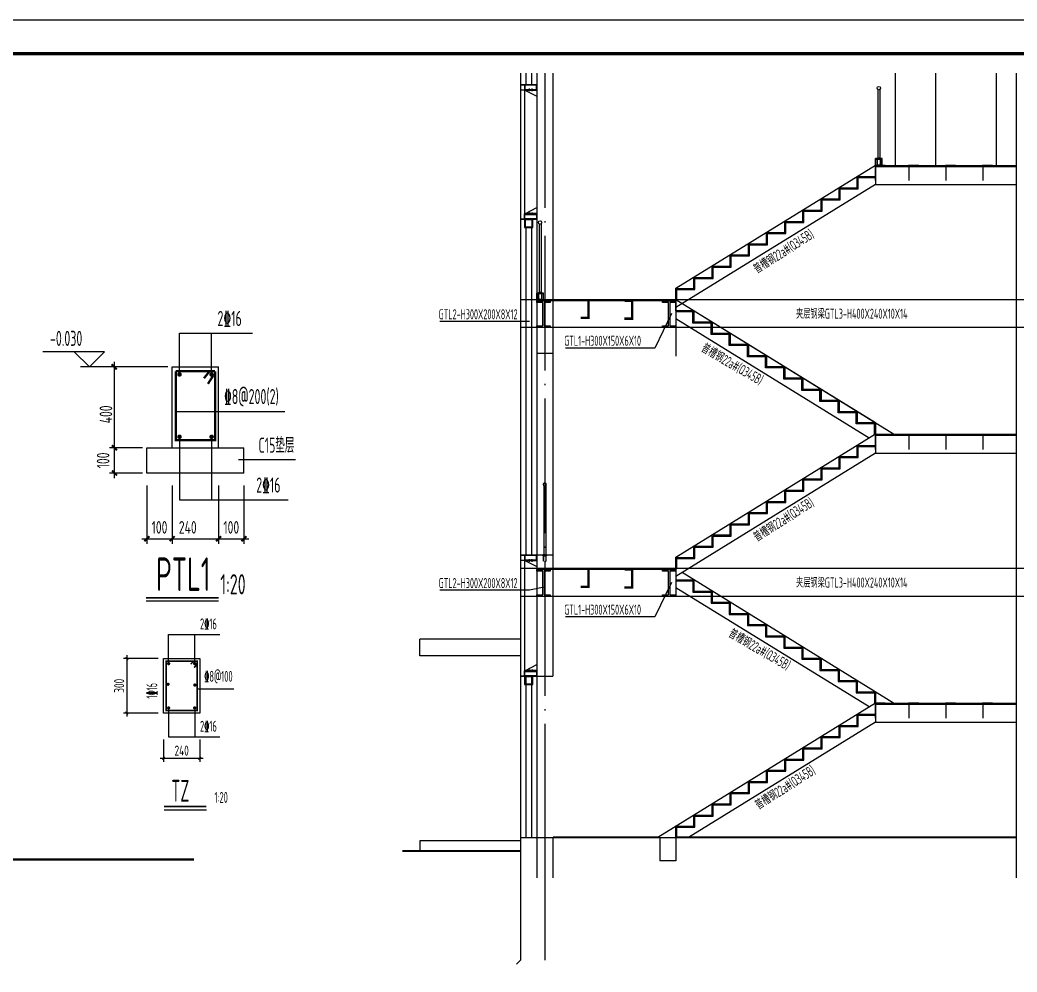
# Model space of a CAD drawing. Extents: x -138012 to 2129925, y -311560 to 0.
# Drawn here: x 1988515 to 2003351, y -158076 to -143910 of the extents above; entities that cross this region are included whole.
import ezdxf
from ezdxf.enums import TextEntityAlignment as Align

# ---------------------------------------------------------------- set-up
doc = ezdxf.new("R2010")
doc.units = 0
doc.header["$LTSCALE"] = 1000
doc.header["$MEASUREMENT"] = 0
doc.linetypes.add('DOTE', pattern=[2.42, 2, -0.2, 0.02, -0.2])
doc.layers.get('0').update_dxf_attribs({"linetype": 'CONTINUOUS'})
doc.layers.get('Defpoints').update_dxf_attribs({"linetype": 'CONTINUOUS'})
for name, color, linetype in [('11', 3, 'CONTINUOUS'), ('1505', 2, 'CONTINUOUS'), ('710', 3, 'CONTINUOUS'), ('AXIS', 3, 'CONTINUOUS'), ('AXIS_TEXT', 7, 'CONTINUOUS'), ('BASE_DE_NUM', 7, 'CONTINUOUS'), ('BASE_DE_TEXT', 7, 'CONTINUOUS'), ('BEAM_DE', 7, 'CONTINUOUS'), ('COLU', 7, 'CONTINUOUS'), ('DIM', 3, 'CONTINUOUS'), ('DOTE', 253, 'DOTE'), ('H', 8, 'CONTINUOUS'), ('PUB_DIM', 3, 'CONTINUOUS'), ('PUB_TITLE', 4, 'CONTINUOUS'), ('REIN', 1, 'CONTINUOUS'), ('TEXT', 7, 'CONTINUOUS'), ('THIN', 7, 'CONTINUOUS'), ('WINDOW', 4, 'CONTINUOUS'), ('台阶', 64, 'CONTINUOUS'), ('填充', 8, 'CONTINUOUS'), ('屋面线', 43, 'CONTINUOUS'), ('屋顶平面线', 53, 'CONTINUOUS'), ('彩钢墙', 3, 'CONTINUOUS'), ('柱构件', 2, 'CONTINUOUS'), ('栏杆', 42, 'CONTINUOUS'), ('梁构件', 4, 'CONTINUOUS'), ('立面图', 40, 'CONTINUOUS')]:
    doc.layers.add(name, color=color, linetype=linetype)
doc.layers.add('填充剖面墙', color=6, linetype='CONTINUOUS', lineweight=30)
doc.styles.add('TSSD_Dimension', font='tssdeng.shx', dxfattribs={"width": 0.7, "bigfont": 'hztxt.shx'})
doc.styles.add('TSSD_REIN', font='tssdeng.shx', dxfattribs={"width": 0.7, "bigfont": 'tssdchn.shx'})
doc.dimstyles.new('TSSD_20_100', dxfattribs={"dimtxt": 300, "dimasz": 80, "dimexe": 100, "dimexo": 250, "dimgap": 80, "dimtad": 1, "dimdec": 0, "dimlfac": 0.2, "dimzin": 0, "dimdsep": 46, "dimtxsty": 'TSSD_REIN', "dimblk": 'ARCHTICK', "dimcen": 0, "dimdle": 100, "dimclrd": 3, "dimclre": 3, "dimclrt": 7, "dimadec": 0, "dimazin": 0, "dimtfac": 1, "dimtdec": 0, "dimtix": 1, "dimtmove": 2, "dimatfit": 3, "dimldrblk": 'ARCHTICK', "dimfxl": 0, "dimtolj": 1, "dimtzin": 0, "dimarcsym": 0})

# ---------------------------------------------------------------- blocks, each defined once
blk = doc.blocks.new('_ArchTick')
at = {"color": 0, "linetype": 'ByBlock', "const_width": 0.4}
blk.add_lwpolyline([(-0.5, -0.5), (0.5, 0.5)], dxfattribs=at)
blk = doc.blocks.new('6345634563456456')
at = {"layer": '710', "color": 0, "linetype": 'ByBlock'}
for p, q in [((462094, -508668), (462094, -506258)), ((463479, -508668), (463479, -506258)), ((461344, -509419), (461344, -508668)), ((464230, -509419), (464230, -508668))]:
    blk.add_line(p, q, dxfattribs=at)
at = {"layer": 'BASE_DE_NUM', "const_width": 50}
blk.add_lwpolyline([(463479, -513130), (461319, -513130)], dxfattribs=at)
at = {"layer": 'BASE_DE_NUM'}
blk.add_lwpolyline([(463479, -513230), (461319, -513230)], dxfattribs=at)
at = {"layer": 'BASE_DE_TEXT'}
blk.add_line((462094, -506258), (463479, -506258), dxfattribs=at)
at = {"layer": 'BEAM_DE'}
blk.add_line((461344, -508668), (464230, -508668), dxfattribs=at)
at = {"layer": 'COLU'}
blk.add_line((464073, -509021), (465768, -509021), dxfattribs=at)
at = {"layer": 'DIM'}
for p, q in [((460378, -508818), (460378, -506108)), ((461967, -506258), (460228, -506258)), ((460378, -509569), (460378, -508518)), ((461216, -508668), (460228, -508668)), ((461216, -508668), (460228, -508668)), ((461216, -509419), (460228, -509419)), ((461344, -509794), (461344, -511524)), ((462094, -509794), (462094, -511524)), ((462094, -509794), (462094, -511524)), ((463479, -509794), (463479, -511524)), ((463479, -509794), (463479, -511524)), ((464230, -509794), (464230, -511524)), ((461194, -511374), (462244, -511374)), ((461944, -511374), (463630, -511374)), ((463329, -511374), (464380, -511374))]:
    blk.add_line(p, q, dxfattribs=at)
at = {"layer": 'REIN', "const_width": 67.5}
for points in [[(463371, -506389), (463371, -508442), (462203, -508442), (462203, -506389)], [(462203, -506389), (463371, -506389)], [(463209, -506390), (463042, -506598)], [(463327, -506507), (463159, -506766)]]:
    blk.add_lwpolyline(points, dxfattribs=at)
for points in [[(462280, -506486, 1), (462347, -506486, 1)], [(463236, -506486, 1), (463303, -506486, 1)], [(462280, -508341, 1), (462347, -508341, 1)], [(463236, -508341, 1), (463303, -508341, 1)]]:
    blk.add_lwpolyline(points, format="xyb", close=True, dxfattribs=at)
at = {"layer": 'TEXT'}
for p, q in [((462313, -506486), (462313, -505260)), ((462313, -505260), (464485, -505260)), ((463269, -506486), (463269, -505260)), ((462203, -507587), (465445, -507587)), ((462313, -508341), (462313, -510217)), ((463269, -508341), (463269, -510217)), ((462313, -510217), (465549, -510217))]:
    blk.add_line(p, q, dxfattribs=at)
at = {"layer": 'THIN'}
for p, q in [((460081, -505808), (458243, -505808)), ((459631, -506258), (459180, -505808)), ((459631, -506258), (460081, -505808)), ((460228, -506258), (459363, -506258)), ((464230, -509419), (461344, -509419))]:
    blk.add_line(p, q, dxfattribs=at)
at = {"layer": 'DIM', "xscale": 150.0825037474278, "yscale": 150.0825037474278, "zscale": 150.0825037474278}
for p, rotation in [((460371, -506258), 90), ((460378, -508668), 90), ((460378, -509419), 270), ((461344, -511374), 180), ((462094, -511374), 180), ((463479, -511374), 180)]:
    blk.add_blockref('_ArchTick', p, dxfattribs=dict(at, rotation=rotation))
for p in [(462094, -511374), (463479, -511374), (464230, -511374)]:
    blk.add_blockref('_ArchTick', p, dxfattribs=at)
at = {"layer": 'BASE_DE_NUM', "style": 'TSSD_REIN', "width": 0.6}
blk.add_text('PTL1', height=1000.6, dxfattribs=at).set_placement((462424, -512930), align=Align.CENTER)
blk.add_text('1:20', height=600.3, dxfattribs=at).set_placement((463528, -513030))
at = {"layer": 'DIM', "color": 7, "char_height": 375.2, "attachment_point": 5, "rotation": 90, "style": 'TSSD_Dimension'}
for s, insert in [('400', (460124, -507674)), ('\\A1;100', (460040, -509043))]:
    blk.add_mtext(s, dxfattribs=dict(at, insert=insert))
at = {"layer": 'DIM', "color": 7, "char_height": 375.2, "attachment_point": 5, "style": 'TSSD_Dimension'}
for s, insert in [('\\A1;100', (461719, -511036)), ('240', (462559, -511036)), ('\\A1;100', (463855, -511036))]:
    blk.add_mtext(s, dxfattribs=dict(at, insert=insert))
at = {"layer": 'TEXT', "style": 'TSSD_REIN', "width": 0.6}
for s, height, p in [('2%%13216', 450.2, (463444, -505180)), ('%%1328@200(2)', 450.25, (463638, -507503)), ('C15垫层', 450.2, (464664, -508953)), ('2%%13216', 450.2, (464597, -510137))]:
    blk.add_text(s, height=height, dxfattribs=at).set_placement(p, align=Align.BOTTOM_LEFT)
blk.add_text('-0.030', height=450.2, dxfattribs=at).set_placement((459421, -505637), align=Align.RIGHT)
blk = doc.blocks.new('*D393')
at = {"layer": 'Defpoints', "color": 0}
for p in [(2032596, -160153), (2031419, -161774), (2032596, -161774)]:
    blk.add_point(p, dxfattribs=at)
at = {"layer": 'DIM', "color": 3, "lineweight": -2}
for p, q in [((2032346, -160153), (2031319, -160153)), ((2031419, -160053), (2031419, -161874)), ((2032346, -161774), (2031319, -161774))]:
    blk.add_line(p, q, dxfattribs=at)
at = {"layer": 'DIM', "color": 3, "lineweight": -2, "xscale": 80, "yscale": 80, "zscale": 80}
for p, rotation in [((2031419, -160153), 90), ((2031419, -161774), 270)]:
    blk.add_blockref('_ArchTick', p, dxfattribs=dict(at, rotation=rotation))
at = {"layer": 'DIM', "color": 7, "insert": (2031189, -160963), "char_height": 300, "attachment_point": 5, "rotation": 90, "style": 'TSSD_REIN'}
blk.add_mtext('\\A1;300', dxfattribs=at)
blk = doc.blocks.new('_reinbk')
blk.add_line((0, 0), (0, 0))
blk = doc.blocks.new('*D394')
at = {"layer": 'Defpoints', "color": 0}
for p in [(2032510, -162314), (2033588, -162314), (2033588, -163122)]:
    blk.add_point(p, dxfattribs=at)
at = {"layer": 'DIM', "color": 3, "lineweight": -2}
for p, q in [((2032510, -162564), (2032510, -163222)), ((2033588, -162564), (2033588, -163222)), ((2032410, -163122), (2033688, -163122))]:
    blk.add_line(p, q, dxfattribs=at)
at = {"layer": 'DIM', "color": 3, "lineweight": -2, "xscale": 80, "yscale": 80, "zscale": 80, "rotation": 180}
blk.add_blockref('_ArchTick', (2032510, -163122), dxfattribs=at)
at = {"layer": 'DIM', "color": 3, "lineweight": -2, "xscale": 80, "yscale": 80, "zscale": 80}
blk.add_blockref('_ArchTick', (2033588, -163122), dxfattribs=at)
at = {"layer": 'DIM', "color": 7, "insert": (2033049, -162892), "char_height": 300, "attachment_point": 5, "style": 'TSSD_REIN'}
blk.add_mtext('\\A1;240', dxfattribs=at)
blk = doc.blocks.new('A$C3A1C5DDB')
for points in [[(70, 73), (70, 112)], [(112, 73), (112, 112)]]:
    blk.add_lwpolyline(points)
at = {"layer": 'AXIS', "ltscale": 1000}
for p, q in [((12, 94), (12, 100)), ((12, 91), (12, 85)), ((28, 91), (28, 94))]:
    blk.add_line(p, q, dxfattribs=at)
for points in [[(180, 171), (0, 171), (0, 91), (180, 91)], [(177, 168), (3, 168), (3, 94), (177, 94)]]:
    blk.add_lwpolyline(points, close=True, dxfattribs=at)
for points in [[(12, 100), (168, 100), (168, 94)], [(180, 85), (12, 85), (180, 0)], [(152, 91), (152, 94)]]:
    blk.add_lwpolyline(points, dxfattribs=at)
blk = doc.blocks.new('022')
at = {"layer": 'H'}
h = blk.add_hatch(dxfattribs=at)
h.set_pattern_fill('ANSI32', color=256, scale=60.48, angle=90, style=0)
h.set_pattern_definition([(135, (1835853.6, -3679625.42), (-16.0371818, -16.0371818), []), (135, (1835853.6, -3679614.728), (-16.0371818, -16.0371818), [])])
h.paths.add_polyline_path([(153170, -201159), (153194, -201159), (153194, -200859), (153170, -200859)])
at = {"layer": 'AXIS_TEXT', "color": 5}
for p, q in [((153134, -200935), (153155, -200917)), ((153134, -201086), (153134, -200935)), ((153134, -201086), (153155, -201104)), ((153155, -201104), (153155, -200917)), ((153170, -200917), (153155, -200917)), ((153170, -201104), (153155, -201104))]:
    blk.add_line(p, q, dxfattribs=at)
at = {"layer": 'WINDOW', "ltscale": 0.2}
for p, q in [((153511, -200918), (153194, -200918)), ((153194, -201101), (153511, -201101)), ((153209, -201086), (153209, -200933)), ((153496, -200933), (153209, -200933)), ((153209, -201086), (153496, -201086)), ((153496, -200933), (153524, -200960)), ((153496, -201086), (153524, -201059)), ((153535, -200949), (153511, -200918)), ((153535, -201071), (153511, -201101)), ((153524, -200960), (153535, -200949)), ((153524, -201059), (153535, -201071))]:
    blk.add_line(p, q, dxfattribs=at)
blk.add_lwpolyline([(153170, -201159), (153170, -200859), (153194, -200859), (153194, -201159)], close=True, dxfattribs=at)
blk = doc.blocks.new('8854')
at = {"layer": '栏杆'}
for p, q in [((2419714, 2313223), (2419714, 2312202)), ((2419744, 2313223), (2419744, 2312202))]:
    blk.add_line(p, q, dxfattribs=at)
blk.add_circle((2419729, 2313243), 25, dxfattribs=at)
at = {"layer": '栏杆', "extrusion": (0, 0, -1), "xscale": 0.25, "yscale": 0.25, "zscale": -0.25, "rotation": 270}
blk.add_blockref('022', (-2369476, 2350486), dxfattribs=at)
blk = doc.blocks.new('4765467456745')
for p, q in [((2032509.8, -161773.6), (2032509.8, -160152.6)), ((2032509.8, -160152.6), (2033587.8, -160152.6)), ((2033587.8, -160152.6), (2033587.8, -161773.6)), ((2033587.8, -161773.6), (2032509.8, -161773.6))]:
    blk.add_line(p, q)
at = {"layer": 'DIM', "const_width": 54}
blk.add_lwpolyline([(2033787, -164555.7), (2032527.7, -164555.7)], dxfattribs=at)
at = {"layer": 'DIM'}
blk.add_lwpolyline([(2033787, -164663.7), (2032527.7, -164663.7)], dxfattribs=at)
at = {"layer": 'REIN', "const_width": 48.6}
for points in [[(2033509.5, -160230.9), (2033509.5, -161695.3), (2032588.1, -161695.3), (2032588.1, -160230.9), (2033509.5, -160230.9)], [(2033314.8, -160322.6), (2033406.4, -160230.9)], [(2033509.5, -160334), (2033417.9, -160425.7)]]:
    blk.add_lwpolyline(points, dxfattribs=at)
for points in [[(2032636.7, -160303.8, 1), (2032685.3, -160303.8, 1)], [(2033412.3, -160303.8, 1), (2033460.9, -160303.8, 1)], [(2032619.7, -160918.1, 1), (2032668.3, -160918.1, 1)], [(2033417.8, -160941.3, 1), (2033466.4, -160941.3, 1)], [(2032636.7, -161622.4, 1), (2032685.3, -161622.4, 1)], [(2033412.3, -161622.4, 1), (2033460.9, -161622.4, 1)]]:
    blk.add_lwpolyline(points, format="xyb", close=True, dxfattribs=at)
at = {"layer": 'TEXT'}
for p, q in [((2032661, -159439.8), (2034181.8, -159439.8)), ((2032661, -160303.8), (2032661, -159439.8)), ((2033436.6, -160303.8), (2033436.6, -159439.8)), ((2033509.5, -161050.1), (2034599.8, -161050.1)), ((2032661, -161622.4), (2032661, -162486.4)), ((2033436.6, -161622.4), (2033436.6, -162486.4)), ((2032661, -162486.4), (2034181.8, -162486.4))]:
    blk.add_line(p, q, dxfattribs=at)
at = {"layer": 'TEXT', "xscale": 108.0000000074506, "yscale": 108.0000000074506, "zscale": 108.0000000074506}
blk.add_blockref('_reinbk', (2032588.1, -160964.1), dxfattribs=at)
at = {"layer": 'TEXT', "style": 'TSSD_REIN', "width": 0.55}
for s, p in [('2%%13216', (2033596, -159379.7)), ('%%1328@100', (2033720.8, -160942.1)), ('2%%13216', (2033596, -162426.2))]:
    blk.add_text(s, height=324, dxfattribs=at).set_placement(p, align=Align.BOTTOM_LEFT)
blk.add_text('1%%13216', height=324, rotation=90, dxfattribs=at).set_placement((2032421.5, -161345), align=Align.BOTTOM_LEFT)
for s, height, p in [('TZ', 648, (2032742.1, -164411.9)), ('1:20', 324, (2034025.8, -164447.7))]:
    blk.add_text(s, height=height, dxfattribs=at).set_placement(p)
at = {"layer": 'DIM'}
dim = blk.add_linear_dim(base=(2031419.3, -161773.6), p1=(2032596.4, -160152.6), p2=(2032596.4, -161773.6), angle=90, text='300', dimstyle='TSSD_20_100', dxfattribs=at)
dim.commit()
dim.dimension.update_dxf_attribs({"geometry": '*D393', "text_midpoint": (2031189.3, -160963.1)})
dim = blk.add_linear_dim(base=(2033587.8, -163122.4), p1=(2032509.8, -162313.6), p2=(2033587.8, -162313.6), text='240', dimstyle='TSSD_20_100', dxfattribs=at)
dim.commit()
dim.dimension.update_dxf_attribs({"geometry": '*D394', "text_midpoint": (2033048.8, -162892.4)})

msp = doc.modelspace()

# ---------------------------------------------------------------- linework, layer by layer
for p, q in [((1998274.261, -148073.292), (1998274.261, -148463.292)), ((1998274.261, -148488.292), (1996444.261, -148488.292)), ((2001244.261, -154073.292), (2001244.261, -154357.476))]:
    msp.add_line(p, q)
at = {"layer": '11'}
for p, q in [((1996024.261, -146873.292), (1995964.261, -146873.292)), ((1996024.261, -153673.292), (1995964.261, -153673.292))]:
    msp.add_line(p, q, dxfattribs=at)
at = {"layer": 'AXIS'}
for p, q in [((1995964.261, -156152.58), (1995964.261, -157898.191)), ((1996324.261, -156152.58), (1996324.261, -157898.191)), ((1995905.682, -157956.77), (1995964.261, -157898.191))]:
    msp.add_line(p, q, dxfattribs=at)
at = {"layer": 'AXIS', "const_width": 35}
msp.add_lwpolyline([(1987831.382, -156403.04), (1991102.872, -156403.04)], dxfattribs=at)
at = {"layer": 'DOTE', "linetype": 'DOTE'}
msp.add_line((1996324.261, -144704.165), (1996324.261, -156973.292), dxfattribs=at)
at = {"layer": 'PUB_DIM'}
for points in [[(1996294.258, -148463.292), (1996294.258, -148113.301), (1996204.261, -148113.301), (1996204.261, -148088.302), (1996404.256, -148088.302), (1996404.256, -148113.301), (1996314.258, -148113.301), (1996314.258, -148463.292), (1996404.256, -148463.292), (1996404.256, -148488.292), (1996204.261, -148488.292), (1996204.261, -148463.292)], [(1998164.263, -148463.292), (1998164.263, -148113.301), (1998074.266, -148113.301), (1998074.266, -148088.302), (1998274.261, -148088.302), (1998274.261, -148113.301), (1998184.263, -148113.301), (1998184.263, -148463.292), (1998274.261, -148463.292), (1998274.261, -148488.292), (1998074.266, -148488.292), (1998074.266, -148463.292)], [(1996294.258, -152463.292), (1996294.258, -152113.301), (1996204.261, -152113.301), (1996204.261, -152088.302), (1996404.256, -152088.302), (1996404.256, -152113.301), (1996314.258, -152113.301), (1996314.258, -152463.292), (1996404.256, -152463.292), (1996404.256, -152488.292), (1996204.261, -152488.292), (1996204.261, -152463.292)], [(1998164.263, -152463.292), (1998164.263, -152113.301), (1998074.266, -152113.301), (1998074.266, -152088.302), (1998274.261, -152088.302), (1998274.261, -152113.301), (1998184.263, -152113.301), (1998184.263, -152463.292), (1998274.261, -152463.292), (1998274.261, -152488.292), (1998074.266, -152488.292), (1998074.266, -152463.292)]]:
    msp.add_lwpolyline(points, close=True, dxfattribs=at)
at = {"layer": 'PUB_TITLE'}
msp.add_lwpolyline([(1968730.744, -173609.799), (1968730.744, -143909.799), (2010780.744, -143909.799), (2010780.744, -173609.799)], close=True, dxfattribs=at)
at = {"layer": 'PUB_TITLE', "const_width": 50}
msp.add_lwpolyline([(1969980.744, -173109.799), (2010280.744, -173109.799), (2010280.744, -144409.799), (1969980.744, -144409.799)], close=True, dxfattribs=at)
at = {"layer": 'TEXT'}
for p, q in [((2001244.261, -146357.476), (2003344.261, -146357.476)), ((1998274.261, -148254.959), (1998274.261, -148914.536)), ((2001244.261, -150357.476), (2003344.261, -150357.476)), ((2001244.261, -154357.476), (2003344.261, -154357.476))]:
    msp.add_line(p, q, dxfattribs=at)
for points, const_width in [([(2001390.052, -146073.292), (2001244.258, -146073.292), (2001244.258, -146302.449)], 20), ([(2001890.052, -146073.292), (2001744.258, -146073.292), (2001744.258, -146302.449)], 20), ([(2002440.052, -146073.292), (2002294.258, -146073.292), (2002294.258, -146302.449)], 20), ([(2002990.052, -146073.292), (2002844.258, -146073.292), (2002844.258, -146302.449)], 20), ([(1996864.855, -148078.162), (1996974.261, -148078.162), (1996974.261, -148344.439), (1996859.607, -148344.439)], 35), ([(1997514.855, -148088.292), (1997624.261, -148088.292), (1997624.261, -148354.57), (1997509.607, -148354.57)], 35), ([(2001390.052, -150073.292), (2001244.258, -150073.292), (2001244.258, -150302.449)], 20), ([(2001890.052, -150073.292), (2001744.258, -150073.292), (2001744.258, -150302.449)], 20), ([(2002440.052, -150073.292), (2002294.258, -150073.292), (2002294.258, -150302.449)], 20), ([(2002990.052, -150073.292), (2002844.258, -150073.292), (2002844.258, -150302.449)], 20), ([(1996864.855, -152078.162), (1996974.261, -152078.162), (1996974.261, -152344.439), (1996859.607, -152344.439)], 35), ([(1997514.855, -152088.292), (1997624.261, -152088.292), (1997624.261, -152354.57), (1997509.607, -152354.57)], 35), ([(2001390.052, -154073.292), (2001244.258, -154073.292), (2001244.258, -154302.449)], 20), ([(2001890.052, -154073.292), (2001744.258, -154073.292), (2001744.258, -154302.449)], 20), ([(2002440.052, -154073.292), (2002294.258, -154073.292), (2002294.258, -154302.449)], 20), ([(2002990.052, -154073.292), (2002844.258, -154073.292), (2002844.258, -154302.449)], 20)]:
    msp.add_lwpolyline(points, dxfattribs=dict(at, const_width=const_width))
at = {"layer": 'WINDOW'}
for p, q in [((1995964.261, -144704.165), (1995964.261, -144873.292)), ((1996044.261, -144704.165), (1996044.261, -144873.292)), ((1996124.261, -144704.165), (1996124.261, -144873.292)), ((1996204.261, -144704.165), (1996204.261, -144873.292)), ((2001544.261, -146073.292), (2001544.261, -144704.165)), ((2002144.261, -146073.292), (2002144.261, -144704.165)), ((2003044.261, -146073.292), (2003044.261, -144704.165)), ((1995964.261, -146873.292), (1995964.261, -151873.292)), ((1996204.261, -146873.292), (1996204.261, -151873.292)), ((1996044.261, -146998.934), (1996044.261, -151873.292)), ((1996124.261, -146998.934), (1996124.261, -151873.292)), ((2003584.261, -148073.292), (1995964.261, -148073.292)), ((2003584.261, -148488.292), (1995964.261, -148488.292)), ((1996204.261, -148873.292), (1996204.261, -151873.292)), ((2003584.261, -152073.292), (1995964.261, -152073.292)), ((1998074.266, -152073.292), (1996464.261, -152073.292)), ((2003584.261, -152488.292), (1995964.261, -152488.292)), ((1998074.266, -152488.292), (1996464.261, -152488.292)), ((1995964.261, -153673.292), (1995964.261, -156073.292)), ((1996044.261, -153673.292), (1996044.261, -156073.292)), ((1996124.261, -153673.292), (1996124.261, -156073.292)), ((1996204.261, -153673.292), (1996204.261, -156073.292))]:
    msp.add_line(p, q, dxfattribs=at)
for points in [[(1996024.261, -146998.934), (1996144.261, -146998.934), (1996144.261, -146873.292), (1996024.261, -146873.292)], [(1996034.261, -146988.934), (1996134.261, -146988.934), (1996134.261, -146883.292), (1996034.261, -146883.292)], [(1996024.261, -153798.934), (1996144.261, -153798.934), (1996144.261, -153673.292), (1996024.261, -153673.292)], [(1996034.261, -153788.934), (1996134.261, -153788.934), (1996134.261, -153683.292), (1996034.261, -153683.292)]]:
    msp.add_lwpolyline(points, close=True, dxfattribs=at)
at = {"layer": '台阶'}
for p, q in [((2001244.261, -146073.292), (1998274.261, -147906.625)), ((2001244.261, -146357.476), (1998274.261, -148190.809)), ((1998274.261, -148239.959), (1998274.261, -148073.292)), ((2001244.261, -149906.625), (1998274.261, -148073.292)), ((2001514.261, -150073.292), (1998274.261, -148073.292)), ((1998274.261, -148239.959), (1998544.261, -148239.959)), ((2001149.071, -150132.051), (1998274.261, -148357.476)), ((2001149.071, -150132.051), (1998274.261, -148357.476)), ((1998544.261, -148239.959), (1998544.261, -148406.625)), ((1998544.261, -148406.625), (1998814.261, -148406.625)), ((1998814.261, -148406.625), (1998814.261, -148573.292)), ((1998814.261, -148573.292), (1999084.261, -148573.292)), ((1999084.261, -148573.292), (1999084.261, -148739.959)), ((1999084.261, -148739.959), (1999354.261, -148739.959)), ((1999354.261, -148739.959), (1999354.261, -148906.625)), ((1999354.261, -148906.625), (1999624.261, -148906.625)), ((1999624.261, -148906.625), (1999624.261, -149073.292)), ((1999624.261, -149073.292), (1999894.261, -149073.292)), ((1999894.261, -149073.292), (1999894.261, -149239.959)), ((1999894.261, -149239.959), (2000164.261, -149239.959)), ((2000164.261, -149239.959), (2000164.261, -149406.625)), ((2000164.261, -149406.625), (2000434.261, -149406.625)), ((2000434.261, -149406.625), (2000434.261, -149573.292)), ((2000434.261, -149573.292), (2000704.261, -149573.292)), ((2000704.261, -149573.292), (2000704.261, -149739.959)), ((2000704.261, -149739.959), (2000974.261, -149739.959)), ((2000974.261, -149739.959), (2000974.261, -149906.625)), ((2000974.261, -149906.625), (2001244.261, -149906.625)), ((2001244.261, -149906.625), (2001244.261, -150073.292)), ((2001244.261, -150073.292), (1998274.261, -151906.625)), ((2001244.261, -150073.292), (1998274.261, -151906.625)), ((2001244.261, -150357.476), (1998274.261, -152190.809)), ((2001244.261, -150357.476), (1998274.261, -152190.809)), ((1998274.261, -152073.292), (1998274.261, -152488.292)), ((2001514.261, -154073.292), (1998369.45, -152132.051)), ((2001514.261, -154073.292), (1998369.45, -152132.051)), ((1998274.261, -152239.959), (1998544.261, -152239.959)), ((1998274.261, -152254.959), (1998529.261, -152254.959)), ((2001149.071, -154132.051), (1998274.261, -152357.476)), ((2001149.071, -154132.051), (1998274.261, -152357.476)), ((1998529.261, -152254.959), (1998529.261, -152421.625)), ((1998544.261, -152239.959), (1998544.261, -152406.625)), ((1998529.261, -152421.625), (1998799.261, -152421.625)), ((1998544.261, -152406.625), (1998814.261, -152406.625)), ((1998799.261, -152421.625), (1998799.261, -152588.292)), ((1998814.261, -152406.625), (1998814.261, -152573.292)), ((1998799.261, -152588.292), (1999069.261, -152588.292)), ((1998814.261, -152573.292), (1999084.261, -152573.292)), ((1999069.261, -152588.292), (1999069.261, -152754.959)), ((1999084.261, -152573.292), (1999084.261, -152739.959)), ((1999069.261, -152754.959), (1999339.261, -152754.959)), ((1999084.261, -152739.959), (1999354.261, -152739.959)), ((1999339.261, -152754.959), (1999339.261, -152921.625)), ((1999354.261, -152739.959), (1999354.261, -152906.625)), ((1999339.261, -152921.625), (1999609.261, -152921.625)), ((1999354.261, -152906.625), (1999624.261, -152906.625)), ((1999609.261, -152921.625), (1999609.261, -153088.292)), ((1999624.261, -152906.625), (1999624.261, -153073.292)), ((1999609.261, -153088.292), (1999879.261, -153088.292)), ((1999624.261, -153073.292), (1999894.261, -153073.292)), ((1999879.261, -153088.292), (1999879.261, -153254.959)), ((1999894.261, -153073.292), (1999894.261, -153239.959)), ((1999879.261, -153254.959), (2000149.261, -153254.959)), ((1999894.261, -153239.959), (2000164.261, -153239.959)), ((2000149.261, -153254.959), (2000149.261, -153421.625)), ((2000164.261, -153239.959), (2000164.261, -153406.625)), ((2000164.261, -153406.625), (2000434.261, -153406.625)), ((2000434.261, -153406.625), (2000434.261, -153573.292)), ((2000149.261, -153421.625), (2000419.261, -153421.625)), ((2000419.261, -153421.625), (2000419.261, -153588.292)), ((2000419.261, -153588.292), (2000689.261, -153588.292)), ((2000434.261, -153573.292), (2000704.261, -153573.292)), ((2000689.261, -153588.292), (2000689.261, -153754.959)), ((2000704.261, -153573.292), (2000704.261, -153739.959)), ((2000689.261, -153754.959), (2000959.261, -153754.959)), ((2000704.261, -153739.959), (2000974.261, -153739.959)), ((2000959.261, -153754.959), (2000959.261, -153921.625)), ((2000974.261, -153739.959), (2000974.261, -153906.625)), ((2000959.261, -153921.625), (2001229.261, -153921.625)), ((2000974.261, -153906.625), (2001244.261, -153906.625)), ((2001229.261, -153921.625), (2001229.261, -154082.551)), ((2001244.261, -153906.625), (2001244.261, -154073.292)), ((2001244.261, -154073.292), (1998004.261, -156073.292)), ((2001244.261, -154073.292), (1998004.261, -156073.292)), ((2001244.261, -154357.476), (1998464.639, -156073.292)), ((2001244.261, -154357.476), (1998464.639, -156073.292))]:
    msp.add_line(p, q, dxfattribs=at)
for points in [[(2001244.261, -150073.292), (2001244.261, -149906.625), (2000974.261, -149906.625), (2000974.261, -149739.959), (2000704.261, -149739.959), (2000704.261, -149573.292), (2000434.261, -149573.292), (2000434.261, -149406.625), (2000164.261, -149406.625), (2000164.261, -149239.959), (1999894.261, -149239.959), (1999894.261, -149073.292), (1999624.261, -149073.292), (1999624.261, -148906.625), (1999362.527, -148906.625), (1999354.261, -148906.625), (1999354.261, -148739.959), (1999084.261, -148739.959), (1999084.261, -148573.292), (1998814.261, -148573.292), (1998814.261, -148406.625), (1998544.261, -148406.625), (1998544.261, -148239.959), (1998274.261, -148239.959)], [(2001229.261, -150082.551), (2001229.261, -149921.625), (2000959.261, -149921.625), (2000959.261, -149754.959), (2000689.261, -149754.959), (2000689.261, -149588.292), (2000419.261, -149588.292), (2000419.261, -149421.625), (2000149.261, -149421.625), (2000149.261, -149254.959), (1999879.261, -149254.959), (1999879.261, -149088.292), (1999609.261, -149088.292), (1999609.261, -148921.625), (1999362.527, -148921.625), (1999339.261, -148921.625), (1999339.261, -148754.959), (1999069.261, -148754.959), (1999069.261, -148588.292), (1998799.261, -148588.292), (1998799.261, -148421.625), (1998529.261, -148421.625), (1998529.261, -148254.959), (1998274.261, -148254.959)]]:
    msp.add_lwpolyline(points, dxfattribs=at)
at = {"layer": '填充剖面墙'}
for p, q in [((1996444.261, -144704.165), (1996444.261, -148873.292)), ((2003344.261, -156673.292), (2003344.261, -144704.165)), ((1995964.261, -144873.292), (1996204.261, -144873.292)), ((2001344.258, -145973.292), (2001244.258, -145973.292)), ((2001244.258, -146073.292), (2001244.258, -145973.292)), ((2001344.258, -146073.292), (2001344.258, -145973.292)), ((2001244.261, -146239.959), (2001244.261, -146073.292)), ((2001244.261, -146073.292), (2001244.261, -146357.476)), ((2001244.261, -146073.292), (2003344.261, -146073.292)), ((2001244.261, -146088.292), (2003344.261, -146088.292)), ((2001344.258, -146088.292), (2001344.258, -146073.292)), ((2001344.258, -146073.292), (2001359.258, -146073.292)), ((2000974.261, -146239.959), (2001244.261, -146239.959)), ((2000974.261, -146406.625), (2000974.261, -146239.959)), ((2000974.261, -146254.959), (2001244.261, -146254.959)), ((2000989.261, -146421.625), (2000989.261, -146239.959)), ((2000704.261, -146573.292), (2000704.261, -146406.625)), ((2000704.261, -146406.625), (2000974.261, -146406.625)), ((2000704.261, -146421.625), (2000989.261, -146421.625)), ((2000719.261, -146588.292), (2000719.261, -146406.625)), ((2000434.261, -146739.959), (2000434.261, -146573.292)), ((2000434.261, -146573.292), (2000704.261, -146573.292)), ((2000449.261, -146754.959), (2000449.261, -146573.292)), ((2000434.261, -146588.292), (2000719.261, -146588.292)), ((1995964.261, -146873.292), (1996204.261, -146873.292)), ((2000164.261, -146739.959), (2000434.261, -146739.959)), ((2000164.261, -146906.625), (2000164.261, -146739.959)), ((2000164.261, -146754.959), (2000449.261, -146754.959)), ((2000179.261, -146921.625), (2000179.261, -146739.959)), ((1999894.261, -146906.625), (2000164.261, -146906.625)), ((1999894.261, -147073.292), (1999894.261, -146906.625)), ((1999894.261, -146921.625), (2000179.261, -146921.625)), ((1999909.261, -147088.292), (1999909.261, -146906.625)), ((1999624.261, -147073.292), (1999894.261, -147073.292)), ((1999624.261, -147239.959), (1999624.261, -147073.292)), ((1999624.261, -147088.292), (1999909.261, -147088.292)), ((1999639.261, -147254.959), (1999639.261, -147073.292)), ((1999354.261, -147239.959), (1999624.261, -147239.959)), ((1999354.261, -147406.625), (1999354.261, -147239.959)), ((1999369.261, -147254.959), (1999639.261, -147254.959)), ((1999369.261, -147421.625), (1999369.261, -147254.959)), ((1999084.261, -147406.625), (1999354.261, -147406.625)), ((1999084.261, -147573.292), (1999084.261, -147406.625)), ((1999099.261, -147421.625), (1999369.261, -147421.625)), ((1999099.261, -147588.292), (1999099.261, -147421.625)), ((1998814.261, -147573.292), (1999084.261, -147573.292)), ((1998814.261, -147739.959), (1998814.261, -147573.292)), ((1998829.261, -147588.292), (1999099.261, -147588.292)), ((1998829.261, -147754.959), (1998829.261, -147588.292)), ((1998544.261, -147739.959), (1998814.261, -147739.959)), ((1998544.261, -147906.625), (1998544.261, -147739.959)), ((1998559.261, -147754.959), (1998829.261, -147754.959)), ((1998559.261, -147921.625), (1998559.261, -147754.959)), ((1998274.261, -148073.292), (1998274.261, -147906.625)), ((1998274.261, -147906.625), (1998544.261, -147906.625)), ((1998289.261, -148073.292), (1998289.261, -147921.625)), ((1998289.261, -147921.625), (1998559.261, -147921.625)), ((1996304.258, -147973.292), (1996204.258, -147973.292)), ((1996204.258, -148073.292), (1996204.258, -147973.292)), ((1996304.258, -148073.292), (1996304.258, -147973.292)), ((1998274.261, -148073.292), (1998274.261, -147973.292)), ((1998274.261, -148073.292), (1996204.261, -148073.292)), ((1998274.261, -148088.292), (1996204.261, -148088.292)), ((1996304.258, -148088.292), (1996304.258, -148073.292)), ((1996304.258, -148073.292), (1996319.258, -148073.292)), ((1998274.261, -148073.292), (1998289.261, -148073.292)), ((1996444.261, -148873.292), (1996204.261, -148873.292)), ((2001244.261, -150239.959), (2001244.261, -150073.292)), ((2001244.261, -150073.292), (2001244.261, -150357.476)), ((2001244.261, -150073.292), (2003344.261, -150073.292)), ((2001244.261, -150088.292), (2003344.261, -150088.292)), ((2001344.258, -150088.292), (2001344.258, -150073.292)), ((2000974.261, -150239.959), (2001244.261, -150239.959)), ((2000974.261, -150406.625), (2000974.261, -150239.959)), ((2000974.261, -150254.959), (2001244.261, -150254.959)), ((2000989.261, -150421.625), (2000989.261, -150239.959)), ((2000704.261, -150573.292), (2000704.261, -150406.625)), ((2000704.261, -150406.625), (2000974.261, -150406.625)), ((2000704.261, -150421.625), (2000989.261, -150421.625)), ((2000719.261, -150588.292), (2000719.261, -150406.625)), ((2000434.261, -150739.959), (2000434.261, -150573.292)), ((2000434.261, -150573.292), (2000704.261, -150573.292)), ((2000434.261, -150588.292), (2000719.261, -150588.292)), ((2000449.261, -150754.959), (2000449.261, -150573.292)), ((2000164.261, -150739.959), (2000434.261, -150739.959)), ((2000164.261, -150906.625), (2000164.261, -150739.959)), ((2000179.261, -150921.625), (2000179.261, -150739.959)), ((2000164.261, -150754.959), (2000449.261, -150754.959)), ((1999894.261, -150906.625), (2000164.261, -150906.625)), ((1999894.261, -151073.292), (1999894.261, -150906.625)), ((1999894.261, -150921.625), (2000179.261, -150921.625)), ((1999909.261, -151088.292), (1999909.261, -150906.625)), ((1999624.261, -151073.292), (1999894.261, -151073.292)), ((1999624.261, -151239.959), (1999624.261, -151073.292)), ((1999624.261, -151088.292), (1999909.261, -151088.292)), ((1999639.261, -151254.959), (1999639.261, -151073.292)), ((1999354.261, -151239.959), (1999624.261, -151239.959)), ((1999354.261, -151406.625), (1999354.261, -151239.959)), ((1999369.261, -151254.959), (1999639.261, -151254.959)), ((1999369.261, -151421.625), (1999369.261, -151254.959)), ((1999084.261, -151406.625), (1999354.261, -151406.625)), ((1999084.261, -151573.292), (1999084.261, -151406.625)), ((1999099.261, -151421.625), (1999369.261, -151421.625)), ((1999099.261, -151588.292), (1999099.261, -151421.625)), ((1998814.261, -151573.292), (1999084.261, -151573.292)), ((1998814.261, -151739.959), (1998814.261, -151573.292)), ((1998829.261, -151588.292), (1999099.261, -151588.292)), ((1998829.261, -151754.959), (1998829.261, -151588.292)), ((1998544.261, -151739.959), (1998814.261, -151739.959)), ((1998544.261, -151906.625), (1998544.261, -151739.959)), ((1998559.261, -151754.959), (1998829.261, -151754.959)), ((1998559.261, -151921.625), (1998559.261, -151754.959)), ((1995964.261, -151873.292), (1996204.261, -151873.292)), ((1996444.261, -151873.292), (1996204.261, -151873.292)), ((1996444.261, -151873.292), (1996444.261, -153673.292)), ((1998274.261, -152073.292), (1998274.261, -151906.625)), ((1998274.261, -151906.625), (1998544.261, -151906.625)), ((1998289.261, -152073.292), (1998289.261, -151921.625)), ((1998289.261, -151921.625), (1998559.261, -151921.625)), ((1998274.261, -152073.292), (1996204.261, -152073.292)), ((1998274.261, -152073.292), (1998274.261, -152239.959)), ((1998274.261, -152073.292), (1998289.261, -152073.292)), ((1998274.261, -152088.292), (1996204.261, -152088.292)), ((1996204.261, -153673.292), (1996444.261, -153673.292)), ((2001244.261, -154239.959), (2001244.261, -154073.292)), ((2001244.261, -154073.292), (2003344.261, -154073.292)), ((2001244.261, -154073.292), (2001244.261, -154239.959)), ((2001244.261, -154088.292), (2003344.261, -154088.292)), ((2000974.261, -154239.959), (2001244.261, -154239.959)), ((2000974.261, -154406.625), (2000974.261, -154239.959)), ((2000989.261, -154254.959), (2001244.261, -154254.959)), ((2000989.261, -154421.625), (2000989.261, -154254.959)), ((2000704.261, -154573.292), (2000704.261, -154406.625)), ((2000704.261, -154406.625), (2000974.261, -154406.625)), ((2000719.261, -154588.292), (2000719.261, -154421.625)), ((2000719.261, -154421.625), (2000989.261, -154421.625)), ((2000434.261, -154739.959), (2000434.261, -154573.292)), ((2000434.261, -154573.292), (2000704.261, -154573.292)), ((2000449.261, -154754.959), (2000449.261, -154588.292)), ((2000449.261, -154588.292), (2000719.261, -154588.292)), ((2000164.261, -154739.959), (2000434.261, -154739.959)), ((2000164.261, -154906.625), (2000164.261, -154739.959)), ((2000179.261, -154754.959), (2000449.261, -154754.959)), ((2000179.261, -154921.625), (2000179.261, -154754.959)), ((1999894.261, -154906.625), (2000164.261, -154906.625)), ((1999894.261, -155073.292), (1999894.261, -154906.625)), ((1999909.261, -154921.625), (2000179.261, -154921.625)), ((1999909.261, -155088.292), (1999909.261, -154921.625)), ((1999624.261, -155073.292), (1999894.261, -155073.292)), ((1999624.261, -155239.959), (1999624.261, -155073.292)), ((1999639.261, -155088.292), (1999909.261, -155088.292)), ((1999639.261, -155254.959), (1999639.261, -155088.292)), ((1999354.261, -155239.959), (1999624.261, -155239.959)), ((1999354.261, -155406.625), (1999354.261, -155239.959)), ((1999369.261, -155254.959), (1999639.261, -155254.959)), ((1999369.261, -155421.625), (1999369.261, -155254.959)), ((1999084.261, -155406.625), (1999354.261, -155406.625)), ((1999084.261, -155573.292), (1999084.261, -155406.625)), ((1999099.261, -155421.625), (1999369.261, -155421.625)), ((1999099.261, -155588.292), (1999099.261, -155421.625)), ((1998814.261, -155573.292), (1999084.261, -155573.292)), ((1998814.261, -155739.959), (1998814.261, -155573.292)), ((1998829.261, -155588.292), (1999099.261, -155588.292)), ((1998829.261, -155754.959), (1998829.261, -155588.292)), ((1998544.261, -155739.959), (1998814.261, -155739.959)), ((1998544.261, -155906.625), (1998544.261, -155739.959)), ((1998559.261, -155754.959), (1998829.261, -155754.959)), ((1998559.261, -155921.625), (1998559.261, -155754.959)), ((1998274.261, -156073.292), (1998274.261, -155906.625)), ((1998274.261, -155906.625), (1998544.261, -155906.625)), ((1998289.261, -156073.292), (1998289.261, -155921.625)), ((1998289.261, -155921.625), (1998559.261, -155921.625)), ((1998034.261, -156073.292), (1998034.261, -156423.292)), ((1998034.261, -156073.292), (1998274.261, -156073.292)), ((1998034.261, -156073.292), (1998034.261, -156423.292)), ((1998034.261, -156073.292), (1998274.261, -156073.292)), ((1998274.261, -156073.292), (1998289.261, -156073.292)), ((1998274.261, -156073.292), (1998274.261, -156423.292)), ((1998274.261, -156073.292), (1998289.261, -156073.292)), ((1998274.261, -156073.292), (1998274.261, -156423.292)), ((1998274.261, -156423.292), (1998034.261, -156423.292)), ((1998274.261, -156423.292), (1998034.261, -156423.292))]:
    msp.add_line(p, q, dxfattribs=at)
for p in [(1998274.261, -147906.625), (1998274.261, -151906.625), (1998274.261, -155906.625)]:
    msp.add_point(p, dxfattribs=at)
at = {"layer": '屋面线'}
for p, q in [((1996204.261, -146873.292), (1995964.261, -146873.292)), ((1996204.261, -153673.292), (1995964.261, -153673.292))]:
    msp.add_line(p, q, dxfattribs=at)
at = {"layer": '屋顶平面线'}
for p, q in [((1995964.261, -153123.292), (1994464.261, -153123.292)), ((1994464.261, -153373.292), (1994464.261, -153123.292)), ((1995964.261, -153373.292), (1994464.261, -153373.292))]:
    msp.add_line(p, q, dxfattribs=at)
at = {"layer": '彩钢墙'}
for p, q in [((1995964.261, -144704.165), (1995964.261, -146873.292)), ((1996204.261, -144704.165), (1996204.261, -146873.292)), ((1996204.261, -144873.292), (1995964.261, -144873.292)), ((1996201.261, -144953.292), (1995964.261, -144953.292)), ((1996024.261, -144953.292), (1996024.261, -146873.292)), ((1996444.261, -148873.292), (1996444.261, -151873.292)), ((1995964.261, -151873.292), (1995964.261, -153673.292)), ((1996204.261, -151873.292), (1995964.261, -151873.292)), ((1996024.261, -151873.292), (1996024.261, -153673.292)), ((1996204.261, -151873.292), (1996204.261, -153673.292)), ((1996201.261, -151953.292), (1995964.261, -151953.292))]:
    msp.add_line(p, q, dxfattribs=at)
at = {"layer": '梁构件'}
for p, q in [((1998211.262, -148279.749), (1997963.292, -148791.037)), ((1996095.138, -148396.498), (1994762.097, -148396.498)), ((1997963.292, -148791.037), (1996630.251, -148791.037)), ((1996313.384, -152348.922), (1996095.138, -152396.498)), ((1998211.262, -152279.749), (1997963.292, -152791.037)), ((1996095.138, -152396.498), (1994762.097, -152396.498)), ((1997963.292, -152791.037), (1996630.251, -152791.037))]:
    msp.add_line(p, q, dxfattribs=at)
at = {"layer": '立面图'}
for p, q in [((1995964.261, -146873.292), (1996204.261, -146873.292)), ((1996204.261, -146873.292), (1995964.261, -146873.292)), ((1995964.261, -153673.292), (1996204.261, -153673.292)), ((1996204.261, -153673.292), (1995964.261, -153673.292)), ((1995964.261, -156073.292), (1995964.261, -156673.292)), ((1995964.261, -156073.292), (1996444.261, -156073.292)), ((1996204.261, -156073.292), (1996204.261, -156673.292)), ((1996444.261, -156073.292), (1996444.261, -156673.292)), ((1994464.261, -156123.292), (1994464.261, -156273.292)), ((1995964.261, -156123.292), (1994464.261, -156123.292))]:
    msp.add_line(p, q, dxfattribs=at)
at = {"layer": '立面图', "const_width": 30}
for points in [[(1996444.261, -156073.292), (1998034.261, -156073.292)], [(1998274.261, -156073.292), (2003344.261, -156073.292)], [(1994206.353, -156273.292), (1995964.261, -156273.292)]]:
    msp.add_lwpolyline(points, dxfattribs=at)

# ---------------------------------------------------------------- block references
for p in [(1996024.263, -145044.15), (1996024.263, -152044.15)]:
    msp.add_blockref('A$C3A1C5DDB', p)
at = {"extrusion": (0, 0, -1), "zscale": -1, "rotation": 180}
for p in [(-1996024.263, -146702.434), (-1996024.263, -153502.434)]:
    msp.add_blockref('A$C3A1C5DDB', p, dxfattribs=at)
at = {"layer": '1505', "color": 0, "xscale": 0.5, "yscale": 0.5, "zscale": 0.5}
msp.add_blockref('6345634563456456', (1759732.041, 104058.221), dxfattribs=at)
at = {"layer": '填充'}
for p in [(-418434.139, -2458166.525), (-423474.139, -2460166.525)]:
    msp.add_blockref('8854', p, dxfattribs=at)
at = {"layer": '填充', "xscale": -1}
msp.add_blockref('8854', (4416052.658, -2464066.525), dxfattribs=at)
at = {"layer": '柱构件', "xscale": 0.5, "yscale": 0.5, "zscale": 0.5}
msp.add_blockref('4765467456745', (974396.386, -73335.214), dxfattribs=at)

# ---------------------------------------------------------------- texts
at = {"layer": 'TEXT', "style": 'TSSD_REIN', "width": 0.6}
for rotation, p in [(32.8685344, (1999488.395, -147693.384)), (330.1821247, (1998635.083, -148839.259)), (32.8685344, (1999488.395, -151682.871)), (330.1821247, (1999041.425, -153084.293)), (32.8685344, (1999510.053, -155669.501))]:
    msp.add_text('普槽钢22a#(Q345B)', height=150, rotation=rotation, dxfattribs=at).set_placement(p)
at = {"layer": 'TEXT', "style": 'TSSD_REIN', "width": 0.55}
for s, p in [('GTL2-H300X200X8X12', (1994745.549, -148363.849)), ('夹层钢梁GTL3-H400X240X10X14', (2000062.489, -148355.47)), ('GTL1-H300X150X6X10', (1996613.704, -148758.388)), ('GTL2-H300X200X8X12', (1994745.549, -152363.849)), ('夹层钢梁GTL3-H400X240X10X14', (2000062.489, -152355.47)), ('GTL1-H300X150X6X10', (1996613.704, -152758.388))]:
    msp.add_text(s, height=150, dxfattribs=at).set_placement(p)

doc.saveas('drawing.dxf')
